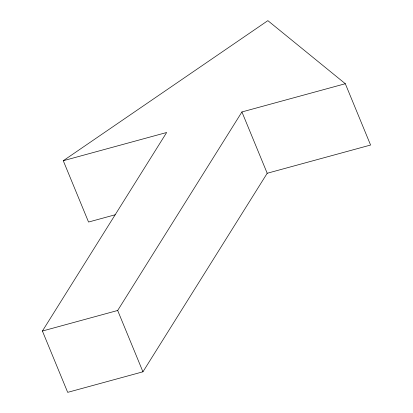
<?xml version="1.0" encoding="UTF-8"?>
<svg xmlns="http://www.w3.org/2000/svg" width="413" height="413" viewBox="0 0 413 413"><rect width="100%" height="100%" fill="white"/><g stroke="black" fill="none" stroke-linecap="round" stroke-linejoin="round"><path stroke-width="0.62" d="M63.272 160.719L267.861 20.65L345.314 83.72L370.59 145.04L267.201 173.264L142.944 371.803L67.686 392.35L42.41 331.03L166.661 132.496L63.272 160.719L88.547 222.039L115.17 214.77M42.41 331.03L117.674 310.483L241.925 111.949L345.314 83.72M241.925 111.949L267.201 173.264M117.674 310.483L142.944 371.803"/></g></svg>
